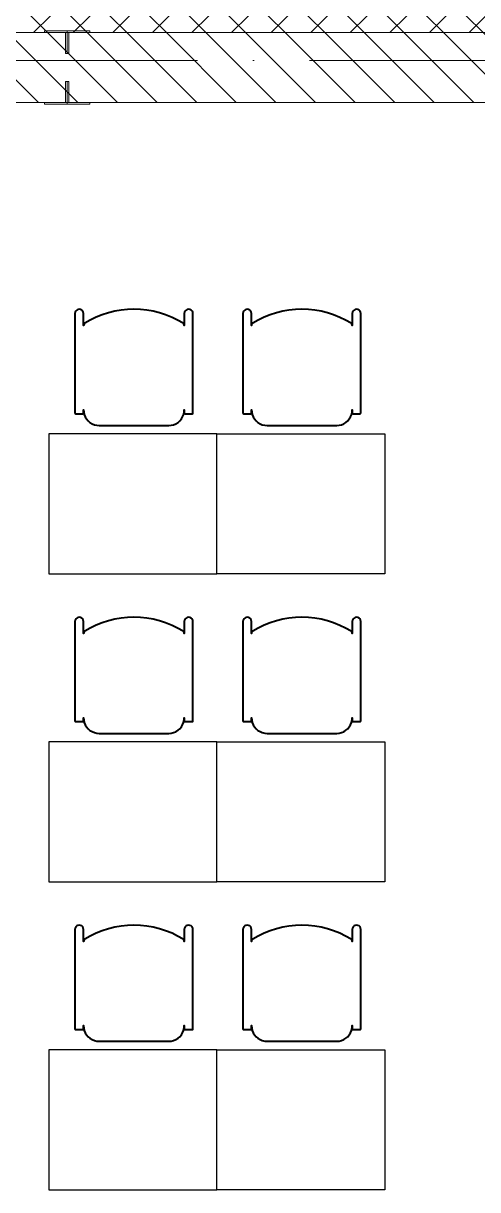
# Model space of a CAD drawing. Header units: millimetres. Extents: x -6467 to 105918, y -7090 to 92481.
# Drawn here: x 97095 to 98718, y 21298 to 25464 of the extents above; entities that cross this region are included whole.
import ezdxf

# ---------------------------------------------------------------- set-up
doc = ezdxf.new("R2010")
doc.units = ezdxf.units.MM
doc.linetypes.add('50_200_ШТРИХ_1Т_ш5_п1_п1_', pattern=[1400, 1000, -200, 0, -200])
for name, color, linetype, lineweight, true_color in [('A-GENM-1', 7, 'Continuous', 9, 0xaaaaaa), ('A-GENM-2', 7, 'Continuous', 20, 0xaaaaaa), ('A-WALL-3', 7, 'Continuous', 5, 0x787878), ('мебель 2 этаж-1', 7, 'Continuous', 40, 0xaaaaaa), ('Оси-3', 7, '50_200_ШТРИХ_1Т_ш5_п1_п1_', 9, 0xaaaaaa), ('ТХ_функционал-2', 7, 'Continuous', 40, 0xaaaaaa), ('ТХ_функционал-9', 7, 'Continuous', 30, 0xaaaaaa)]:
    doc.layers.add(name, color=color, linetype=linetype, lineweight=lineweight, true_color=true_color)
doc.layers.add('A-WALL', color=7, linetype='Continuous', lineweight=5)
doc.layers.add('I-WALL', color=7, linetype='Continuous', lineweight=5)

# ---------------------------------------------------------------- blocks, each defined once
blk = doc.blocks.new('Фахверк _газобетон торцы_881 - Фахверк _газобетон торцы_-26106345-АИ_План этажа Радиаторы_2')
at = {"layer": 'A-GENM-2'}
for p, q in [((41046, 11134.7), (40965, 11134.7)), ((40965, 11134.7), (40965, 11128.7)), ((40965, 11128.7), (41040, 11128.7)), ((41040, 11128.7), (41040, 11053.7)), ((41046, 11053.7), (41046, 11134.7)), ((41040, 11053.7), (41046, 11053.7)), ((41040, 10953.7), (41040, 10878.7)), ((41046, 10953.7), (41040, 10953.7)), ((41046, 10872.7), (41046, 10953.7)), ((41040, 10878.7), (40965, 10878.7)), ((40965, 10878.7), (40965, 10872.7)), ((40965, 10872.7), (41046, 10872.7))]:
    blk.add_line(p, q, dxfattribs=at)
blk = doc.blocks.new('Фахверк _газобетон торцы_882 - Фахверк _газобетон торцы_-26106365-АИ_План этажа Радиаторы_2')
at = {"layer": 'A-GENM-2'}
for p, q in [((41046, 105920.3), (40965, 105920.3)), ((40965, 105920.3), (40965, 105914.3)), ((40965, 105914.3), (41040, 105914.3)), ((41040, 105914.3), (41040, 105839.3)), ((41046, 105839.3), (41046, 105920.3)), ((41040, 105839.3), (41046, 105839.3)), ((41046, 105739.3), (41040, 105739.3)), ((41040, 105739.3), (41040, 105664.3)), ((41046, 105658.3), (41046, 105739.3)), ((41040, 105664.3), (40965, 105664.3)), ((40965, 105664.3), (40965, 105658.3)), ((40965, 105658.3), (41046, 105658.3))]:
    blk.add_line(p, q, dxfattribs=at)
blk = doc.blocks.new('мебель 2 этаж-28800768-АИ_План этажа Радиаторы_2')
at = {"layer": 'ТХ_функционал-2', "flags": 128}
for points in [[(99542.8, 26142.4), (99542.8, 25787.6), (99543.6, 25785.6), (99545.6, 25784.8), (99570.7, 25784.8), (99572.7, 25785.6), (99573.5, 25787.6), (99573.5, 25798.7), (99574.2, 25789.9), (99576.2, 25781.4), (99579.5, 25773.5), (99584.1, 25765.9), (99589.8, 25759.3), (99596.4, 25753.6), (99604, 25749), (99612.1, 25745.6), (99620.6, 25743.6), (99629.3, 25742.9), (99877.7, 25742.9), (99886.4, 25743.6), (99894.9, 25745.6), (99902.8, 25748.9), (99911, 25753.8), (99917.1, 25759.3), (99922.9, 25766), (99927.4, 25773.3), (99930.7, 25781.2), (99932.8, 25790.3), (99933.5, 25798.7), (99933.5, 25787.6), (99934.3, 25785.6), (99936.3, 25784.8), (99961.4, 25784.8), (99963.4, 25785.6), (99964.2, 25787.6), (99964.2, 26142.4), (99963.4, 26147.2), (99961.3, 26151.5), (99957.8, 26154.9), (99953.6, 26157.1), (99948.8, 26157.8), (99944.2, 26157.1), (99939.7, 26154.8), (99936.4, 26151.5), (99934.2, 26147.1), (99933.5, 26142.4), (99933.5, 26099.4), (99932.9, 26102.8), (99931.5, 26105.4), (99929.1, 26107.6), (99909.5, 26118.9), (99889.5, 26128.7), (99866.8, 26137.8), (99844.9, 26145), (99822.3, 26150.6), (99799.5, 26154.6), (99777.5, 26156.9), (99753.5, 26157.8), (99730.2, 26157), (99707.4, 26154.6), (99684.8, 26150.6), (99662.4, 26145), (99640.2, 26137.9), (99618.7, 26129.2), (99597.7, 26119), (99577.9, 26107.6), (99575.6, 26105.6), (99574, 26102.7), (99573.5, 26099.7), (99573.5, 26142.4), (99572.7, 26147.2), (99570.5, 26151.5), (99567.2, 26154.9), (99562.9, 26157), (99558.1, 26157.8), (99553.4, 26157.1), (99549.1, 26154.9), (99545.8, 26151.5), (99543.5, 26147.1)], [(100142.8, 26142.4), (100142.8, 25787.6), (100143.6, 25785.6), (100145.6, 25784.8), (100170.7, 25784.8), (100172.7, 25785.6), (100173.5, 25787.6), (100173.5, 25798.7), (100174.2, 25789.9), (100176.2, 25781.4), (100179.5, 25773.5), (100184.1, 25765.9), (100189.8, 25759.3), (100196.4, 25753.6), (100204, 25749), (100212.1, 25745.6), (100220.6, 25743.6), (100229.3, 25742.9), (100477.7, 25742.9), (100486.4, 25743.6), (100494.9, 25745.6), (100502.8, 25748.9), (100511, 25753.8), (100517.1, 25759.3), (100522.9, 25766), (100527.4, 25773.3), (100530.7, 25781.2), (100532.8, 25790.3), (100533.5, 25798.7), (100533.5, 25787.6), (100534.3, 25785.6), (100536.3, 25784.8), (100561.4, 25784.8), (100563.4, 25785.6), (100564.2, 25787.6), (100564.2, 26142.4), (100563.4, 26147.2), (100561.3, 26151.5), (100557.8, 26154.9), (100553.6, 26157.1), (100548.8, 26157.8), (100544.2, 26157.1), (100539.7, 26154.8), (100536.4, 26151.5), (100534.2, 26147.1), (100533.5, 26142.4), (100533.5, 26099.4), (100532.9, 26102.8), (100531.5, 26105.4), (100529.1, 26107.6), (100509.5, 26118.9), (100489.5, 26128.7), (100466.8, 26137.8), (100444.9, 26145), (100422.3, 26150.6), (100399.5, 26154.6), (100377.5, 26156.9), (100353.5, 26157.8), (100330.2, 26157), (100307.4, 26154.6), (100284.8, 26150.6), (100262.4, 26145), (100240.2, 26137.9), (100218.7, 26129.2), (100197.7, 26119), (100177.9, 26107.6), (100175.6, 26105.6), (100174, 26102.7), (100173.5, 26099.7), (100173.5, 26142.4), (100172.7, 26147.2), (100170.5, 26151.5), (100167.2, 26154.9), (100162.9, 26157), (100158.1, 26157.8), (100153.4, 26157.1), (100149.1, 26154.9), (100145.8, 26151.5), (100143.5, 26147.1)], [(99542.8, 25042.5), (99542.8, 24687.6), (99543.6, 24685.6), (99545.6, 24684.8), (99570.7, 24684.8), (99572.7, 24685.6), (99573.5, 24687.6), (99573.5, 24698.7), (99574.2, 24690), (99576.2, 24681.5), (99579.5, 24673.5), (99584.1, 24666), (99589.8, 24659.3), (99596.4, 24653.6), (99604, 24649), (99612.1, 24645.6), (99620.6, 24643.6), (99629.3, 24642.9), (99877.7, 24642.9), (99886.4, 24643.6), (99894.9, 24645.7), (99902.8, 24648.9), (99911, 24653.8), (99917.1, 24659.3), (99922.9, 24666), (99927.4, 24673.4), (99930.7, 24681.2), (99932.8, 24690.3), (99933.5, 24698.7), (99933.5, 24687.6), (99934.3, 24685.6), (99936.3, 24684.8), (99961.4, 24684.8), (99963.4, 24685.6), (99964.2, 24687.6), (99964.2, 25042.5), (99963.4, 25047.2), (99961.3, 25051.5), (99957.8, 25054.9), (99953.6, 25057.1), (99948.8, 25057.8), (99944.2, 25057.1), (99939.7, 25054.8), (99936.4, 25051.5), (99934.2, 25047.1), (99933.5, 25042.5), (99933.5, 24999.5), (99932.9, 25002.8), (99931.5, 25005.4), (99929.1, 25007.6), (99909.5, 25018.9), (99889.5, 25028.7), (99866.8, 25037.9), (99844.9, 25045), (99822.3, 25050.6), (99799.5, 25054.6), (99777.5, 25056.9), (99753.5, 25057.8), (99730.2, 25057), (99707.4, 25054.6), (99684.8, 25050.6), (99662.4, 25045.1), (99640.2, 25037.9), (99618.7, 25029.2), (99597.7, 25019), (99577.9, 25007.6), (99575.6, 25005.6), (99574, 25002.7), (99573.5, 24999.7), (99573.5, 25042.5), (99572.7, 25047.2), (99570.5, 25051.5), (99567.2, 25054.9), (99562.9, 25057.1), (99558.1, 25057.8), (99553.4, 25057.1), (99549.1, 25054.9), (99545.8, 25051.5), (99543.5, 25047.1)], [(100142.8, 25042.5), (100142.8, 24687.6), (100143.6, 24685.6), (100145.6, 24684.8), (100170.7, 24684.8), (100172.7, 24685.6), (100173.5, 24687.6), (100173.5, 24698.7), (100174.2, 24690), (100176.2, 24681.5), (100179.5, 24673.5), (100184.1, 24666), (100189.8, 24659.3), (100196.4, 24653.6), (100204, 24649), (100212.1, 24645.6), (100220.6, 24643.6), (100229.3, 24642.9), (100477.7, 24642.9), (100486.4, 24643.6), (100494.9, 24645.7), (100502.8, 24648.9), (100511, 24653.8), (100517.1, 24659.3), (100522.9, 24666), (100527.4, 24673.4), (100530.7, 24681.2), (100532.8, 24690.3), (100533.5, 24698.7), (100533.5, 24687.6), (100534.3, 24685.6), (100536.3, 24684.8), (100561.4, 24684.8), (100563.4, 24685.6), (100564.2, 24687.6), (100564.2, 25042.5), (100563.4, 25047.2), (100561.3, 25051.5), (100557.8, 25054.9), (100553.6, 25057.1), (100548.8, 25057.8), (100544.2, 25057.1), (100539.7, 25054.8), (100536.4, 25051.5), (100534.2, 25047.1), (100533.5, 25042.5), (100533.5, 24999.5), (100532.9, 25002.8), (100531.5, 25005.4), (100529.1, 25007.6), (100509.5, 25018.9), (100489.5, 25028.7), (100466.8, 25037.9), (100444.9, 25045), (100422.3, 25050.6), (100399.5, 25054.6), (100377.5, 25056.9), (100353.5, 25057.8), (100330.2, 25057), (100307.4, 25054.6), (100284.8, 25050.6), (100262.4, 25045.1), (100240.2, 25037.9), (100218.7, 25029.2), (100197.7, 25019), (100177.9, 25007.6), (100175.6, 25005.6), (100174, 25002.7), (100173.5, 24999.7), (100173.5, 25042.5), (100172.7, 25047.2), (100170.5, 25051.5), (100167.2, 25054.9), (100162.9, 25057.1), (100158.1, 25057.8), (100153.4, 25057.1), (100149.1, 25054.9), (100145.8, 25051.5), (100143.5, 25047.1)], [(99542.8, 23942.5), (99542.8, 23587.6), (99543.6, 23585.6), (99545.6, 23584.8), (99570.7, 23584.8), (99572.7, 23585.6), (99573.5, 23587.6), (99573.5, 23598.8), (99574.2, 23590), (99576.2, 23581.5), (99579.5, 23573.5), (99584.1, 23566), (99589.8, 23559.3), (99596.4, 23553.6), (99604, 23549), (99612.1, 23545.7), (99620.6, 23543.6), (99629.3, 23542.9), (99877.7, 23542.9), (99886.4, 23543.6), (99894.9, 23545.7), (99902.8, 23548.9), (99911, 23553.8), (99917.1, 23559.3), (99922.9, 23566), (99927.4, 23573.4), (99930.7, 23581.3), (99932.8, 23590.3), (99933.5, 23598.8), (99933.5, 23587.6), (99934.3, 23585.6), (99936.3, 23584.8), (99961.4, 23584.8), (99963.4, 23585.6), (99964.2, 23587.6), (99964.2, 23942.5), (99963.4, 23947.2), (99961.3, 23951.5), (99957.8, 23954.9), (99953.6, 23957.1), (99948.8, 23957.8), (99944.2, 23957.1), (99939.7, 23954.8), (99936.4, 23951.5), (99934.2, 23947.1), (99933.5, 23942.5), (99933.5, 23899.5), (99932.9, 23902.9), (99931.5, 23905.5), (99929.1, 23907.6), (99909.5, 23918.9), (99889.5, 23928.7), (99866.8, 23937.9), (99844.9, 23945), (99822.3, 23950.6), (99799.5, 23954.6), (99777.5, 23957), (99753.5, 23957.8), (99730.2, 23957), (99707.4, 23954.6), (99684.8, 23950.6), (99662.4, 23945.1), (99640.2, 23937.9), (99618.7, 23929.2), (99597.7, 23919), (99577.9, 23907.6), (99575.6, 23905.6), (99574, 23902.8), (99573.5, 23899.7), (99573.5, 23942.5), (99572.7, 23947.2), (99570.5, 23951.5), (99567.2, 23954.9), (99562.9, 23957.1), (99558.1, 23957.8), (99553.4, 23957.1), (99549.1, 23954.9), (99545.8, 23951.6), (99543.5, 23947.1)], [(100142.8, 23942.5), (100142.8, 23587.6), (100143.6, 23585.6), (100145.6, 23584.8), (100170.7, 23584.8), (100172.7, 23585.6), (100173.5, 23587.6), (100173.5, 23598.8), (100174.2, 23590), (100176.2, 23581.5), (100179.5, 23573.5), (100184.1, 23566), (100189.8, 23559.3), (100196.4, 23553.6), (100204, 23549), (100212.1, 23545.7), (100220.6, 23543.6), (100229.3, 23542.9), (100477.7, 23542.9), (100486.4, 23543.6), (100494.9, 23545.7), (100502.8, 23548.9), (100511, 23553.8), (100517.1, 23559.3), (100522.9, 23566), (100527.4, 23573.4), (100530.7, 23581.3), (100532.8, 23590.3), (100533.5, 23598.8), (100533.5, 23587.6), (100534.3, 23585.6), (100536.3, 23584.8), (100561.4, 23584.8), (100563.4, 23585.6), (100564.2, 23587.6), (100564.2, 23942.5), (100563.4, 23947.2), (100561.3, 23951.5), (100557.8, 23954.9), (100553.6, 23957.1), (100548.8, 23957.8), (100544.2, 23957.1), (100539.7, 23954.8), (100536.4, 23951.5), (100534.2, 23947.1), (100533.5, 23942.5), (100533.5, 23899.5), (100532.9, 23902.9), (100531.5, 23905.5), (100529.1, 23907.6), (100509.5, 23918.9), (100489.5, 23928.7), (100466.8, 23937.9), (100444.9, 23945), (100422.3, 23950.6), (100399.5, 23954.6), (100377.5, 23957), (100353.5, 23957.8), (100330.2, 23957), (100307.4, 23954.6), (100284.8, 23950.6), (100262.4, 23945.1), (100240.2, 23937.9), (100218.7, 23929.2), (100197.7, 23919), (100177.9, 23907.6), (100175.6, 23905.6), (100174, 23902.8), (100173.5, 23899.7), (100173.5, 23942.5), (100172.7, 23947.2), (100170.5, 23951.5), (100167.2, 23954.9), (100162.9, 23957.1), (100158.1, 23957.8), (100153.4, 23957.1), (100149.1, 23954.9), (100145.8, 23951.6), (100143.5, 23947.1)]]:
    blk.add_lwpolyline(points, close=True, dxfattribs=at)
at = {"layer": 'ТХ_функционал-9', "flags": 128}
for points in [[(100650, 25712.9), (100650, 25212.9), (100050, 25212.9), (100050, 25712.9), (99450, 25712.9), (99450, 25212.9), (100050, 25212.9), (100050, 25712.9)], [(100650, 24612.9), (100650, 24112.9), (100050, 24112.9), (100050, 24612.9), (99450, 24612.9), (99450, 24112.9), (100050, 24112.9), (100050, 24612.9)], [(100650, 23512.9), (100650, 23012.9), (100050, 23012.9), (100050, 23512.9), (99450, 23512.9), (99450, 23012.9), (100050, 23012.9), (100050, 23512.9)]]:
    blk.add_lwpolyline(points, close=True, dxfattribs=at)

msp = doc.modelspace()

# ---------------------------------------------------------------- hatches: boundary and pattern name
at = {"layer": 'A-WALL-3'}
h = msp.add_hatch(dxfattribs=at)
h.set_pattern_fill('FP_52', color=256, style=0, pattern_type=2)
h.set_pattern_definition([(45, (0, 0), (-70.71068, 70.71068), []), (135, (0, 0), (-70.71068, -70.71068), [])])
h.paths.add_polyline_path([(100680, 25431), (100690, 25431), (100690, 25491), (93750, 25491), (93750, 25431), (99166.3, 25431)])
at = {"layer": 'I-WALL'}
h = msp.add_hatch(dxfattribs=at)
h.set_pattern_fill('FP_2', color=256, style=0, pattern_type=2)
h.set_pattern_definition([(135, (0, 0), (-70.71068, -70.71068), [])])
h.paths.add_polyline_path([(99166.3, 25181), (100750, 25181), (100750, 25431), (93750, 25431), (93750, 25181), (95844.3, 25181)])

# ---------------------------------------------------------------- linework, layer by layer
at = {"layer": 'A-WALL'}
for p, q in [((93820, 25431), (100750, 25431)), ((93750, 25181), (100750, 25181))]:
    msp.add_line(p, q, dxfattribs=at)
at = {"layer": 'Оси-3'}
msp.add_line((104718, 25331), (91979.1, 25331), dxfattribs=at)

# ---------------------------------------------------------------- block references
at = {"layer": 'A-GENM-1'}
msp.add_blockref('Фахверк _газобетон торцы_881 - Фахверк _газобетон торцы_-26106345-АИ_План этажа Радиаторы_2', (56205, 14302.3), dxfattribs=at)
at = {"layer": 'A-GENM-1', "rotation": 180}
msp.add_blockref('Фахверк _газобетон торцы_882 - Фахверк _газобетон торцы_-26106365-АИ_План этажа Радиаторы_2', (138297, 131095.4), dxfattribs=at)
at = {"layer": 'мебель 2 этаж-1'}
msp.add_blockref('мебель 2 этаж-28800768-АИ_План этажа Радиаторы_2', (-2263.5, -1715.2), dxfattribs=at)

doc.saveas('drawing.dxf')
